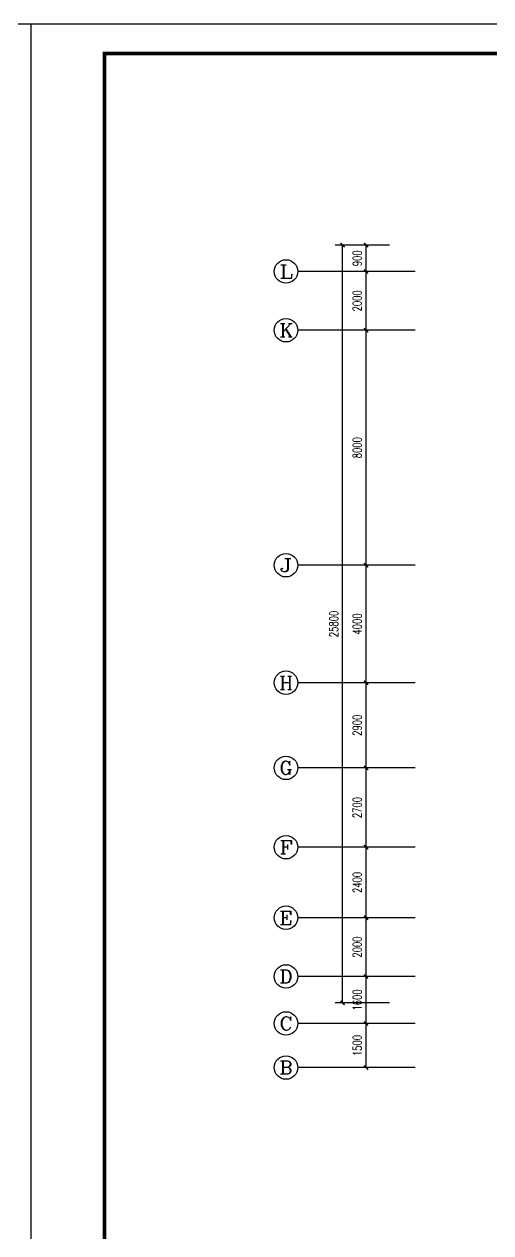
# Model space of a CAD drawing. Extents: x 190999 to 918899, y -200814 to 215286.
# Drawn here: x 428562 to 444464, y -53460 to -12314 of the extents above; entities that cross this region are included whole.
import ezdxf
from ezdxf.enums import TextEntityAlignment as Align

# ---------------------------------------------------------------- set-up
doc = ezdxf.new("R2010")
doc.units = 0
doc.header["$LTSCALE"] = 1000
doc.header["$MEASUREMENT"] = 0
doc.layers.get('Defpoints').update_dxf_attribs({"color": 1})
for name, color, linetype in [('AXIS', 3, 'Continuous'), ('AXIS_TEXT', 7, 'Continuous'), ('图框', 189, 'Continuous')]:
    doc.layers.add(name, color=color, linetype=linetype)
doc.styles.add('_TCH_AXIS', font='COMPLEX', dxfattribs={"bigfont": 'GBCBIG'})
doc.styles.add('COMPLEX', font='COMPLEX')
doc.styles.add('DIM_FONT', font='SIMPLEX', dxfattribs={"width": 0.7, "bigfont": 'GBCBIG'})
doc.dimstyles.new('DIMN', dxfattribs={"dimtxt": 300, "dimasz": 100, "dimexe": 250, "dimexo": 300, "dimgap": 150, "dimtad": 1, "dimdec": 0, "dimzin": 0, "dimdsep": 46, "dimtxsty": 'DIM_FONT', "dimblk": 'ARCHTICK', "dimcen": 0.09, "dimclrt": 7, "dimazin": 2, "dimtfac": 1, "dimtdec": 0, "dimtix": 1, "dimtmove": 2, "dimatfit": 3, "dimfxl": 0, "dimtolj": 1, "dimtzin": 0, "dimarcsym": 0})

# ---------------------------------------------------------------- blocks, each defined once
blk = doc.blocks.new('TJAD_TK_A0')
at = {"layer": '图框'}
for p, q in [((2162, 399.3), (973, 399.3)), ((973, -441.7), (973, 399.3)), ((2162, -441.7), (2162, 399.3))]:
    blk.add_line(p, q, dxfattribs=at)
at = {"layer": '图框', "const_width": 1.2}
blk.add_lwpolyline([(2152, -431.7), (2152, 389.3), (998, 389.3), (998, -431.7)], close=True, dxfattribs=at)
blk = doc.blocks.new('_ArchTick')
at = {"const_width": 0.5}
blk.add_lwpolyline([(-0.7, -0.7), (0.7, 0.7)], dxfattribs=at)
blk = doc.blocks.new('*D1678')
at = {"layer": 'AXIS', "color": 0, "lineweight": -2}
for p, q in [((441006, -19833), (439962, -19833)), ((440212, -20733), (440212, -19833)), ((441006, -20733), (439962, -20733))]:
    blk.add_line(p, q, dxfattribs=at)
at = {"layer": 'Defpoints', "color": 0}
for p in [(440212, -19833), (441306, -19833), (441306, -20733)]:
    blk.add_point(p, dxfattribs=at)
at = {"layer": 'AXIS', "color": 0, "lineweight": -2, "xscale": 100, "yscale": 100, "zscale": 100}
for p, rotation in [((440212, -19833), 90), ((440212, -20733), 270)]:
    blk.add_blockref('_ArchTick', p, dxfattribs=dict(at, rotation=rotation))
at = {"layer": 'AXIS', "color": 7, "insert": (439912, -20283), "char_height": 300, "attachment_point": 5, "rotation": 90, "style": 'DIM_FONT'}
blk.add_mtext('\\A1;900', dxfattribs=at)
blk = doc.blocks.new('*D1679')
at = {"layer": 'AXIS', "color": 0, "lineweight": -2}
for p, q in [((441006, -20733), (439962, -20733)), ((440212, -22733), (440212, -20733)), ((441006, -22733), (439962, -22733))]:
    blk.add_line(p, q, dxfattribs=at)
at = {"layer": 'Defpoints', "color": 0}
for p in [(440212, -20733), (441306, -20733), (441306, -22733)]:
    blk.add_point(p, dxfattribs=at)
at = {"layer": 'AXIS', "color": 0, "lineweight": -2, "xscale": 100, "yscale": 100, "zscale": 100}
for p, rotation in [((440212, -20733), 90), ((440212, -22733), 270)]:
    blk.add_blockref('_ArchTick', p, dxfattribs=dict(at, rotation=rotation))
at = {"layer": 'AXIS', "color": 7, "insert": (439912, -21733), "char_height": 300, "attachment_point": 5, "rotation": 90, "style": 'DIM_FONT'}
blk.add_mtext('\\A1;2000', dxfattribs=at)
blk = doc.blocks.new('*D1680')
at = {"layer": 'AXIS', "color": 0, "lineweight": -2}
for p, q in [((441006, -22733), (439962, -22733)), ((440212, -30733), (440212, -22733)), ((441006, -30733), (439962, -30733))]:
    blk.add_line(p, q, dxfattribs=at)
at = {"layer": 'Defpoints', "color": 0}
for p in [(440212, -22733), (441306, -22733), (441306, -30733)]:
    blk.add_point(p, dxfattribs=at)
at = {"layer": 'AXIS', "color": 0, "lineweight": -2, "xscale": 100, "yscale": 100, "zscale": 100}
for p, rotation in [((440212, -22733), 90), ((440212, -30733), 270)]:
    blk.add_blockref('_ArchTick', p, dxfattribs=dict(at, rotation=rotation))
at = {"layer": 'AXIS', "color": 7, "insert": (439912, -26733), "char_height": 300, "attachment_point": 5, "rotation": 90, "style": 'DIM_FONT'}
blk.add_mtext('\\A1;8000', dxfattribs=at)
blk = doc.blocks.new('*D1681')
at = {"layer": 'AXIS', "color": 0, "lineweight": -2}
for p, q in [((441006, -30733), (439962, -30733)), ((440212, -34733), (440212, -30733)), ((441006, -34733), (439962, -34733))]:
    blk.add_line(p, q, dxfattribs=at)
at = {"layer": 'Defpoints', "color": 0}
for p in [(440212, -30733), (441306, -30733), (441306, -34733)]:
    blk.add_point(p, dxfattribs=at)
at = {"layer": 'AXIS', "color": 0, "lineweight": -2, "xscale": 100, "yscale": 100, "zscale": 100}
for p, rotation in [((440212, -30733), 90), ((440212, -34733), 270)]:
    blk.add_blockref('_ArchTick', p, dxfattribs=dict(at, rotation=rotation))
at = {"layer": 'AXIS', "color": 7, "insert": (439912, -32733), "char_height": 300, "attachment_point": 5, "rotation": 90, "style": 'DIM_FONT'}
blk.add_mtext('\\A1;4000', dxfattribs=at)
blk = doc.blocks.new('*D1682')
at = {"layer": 'AXIS', "color": 0, "lineweight": -2}
for p, q in [((441006, -34733), (439962, -34733)), ((440212, -37633), (440212, -34733)), ((441006, -37633), (439962, -37633))]:
    blk.add_line(p, q, dxfattribs=at)
at = {"layer": 'Defpoints', "color": 0}
for p in [(440212, -34733), (441306, -34733), (441306, -37633)]:
    blk.add_point(p, dxfattribs=at)
at = {"layer": 'AXIS', "color": 0, "lineweight": -2, "xscale": 100, "yscale": 100, "zscale": 100}
for p, rotation in [((440212, -34733), 90), ((440212, -37633), 270)]:
    blk.add_blockref('_ArchTick', p, dxfattribs=dict(at, rotation=rotation))
at = {"layer": 'AXIS', "color": 7, "insert": (439912, -36183), "char_height": 300, "attachment_point": 5, "rotation": 90, "style": 'DIM_FONT'}
blk.add_mtext('\\A1;2900', dxfattribs=at)
blk = doc.blocks.new('*D1683')
at = {"layer": 'AXIS', "color": 0, "lineweight": -2}
for p, q in [((441006, -37633), (439962, -37633)), ((440212, -40333), (440212, -37633)), ((441006, -40333), (439962, -40333))]:
    blk.add_line(p, q, dxfattribs=at)
at = {"layer": 'Defpoints', "color": 0}
for p in [(440212, -37633), (441306, -37633), (441306, -40333)]:
    blk.add_point(p, dxfattribs=at)
at = {"layer": 'AXIS', "color": 0, "lineweight": -2, "xscale": 100, "yscale": 100, "zscale": 100}
for p, rotation in [((440212, -37633), 90), ((440212, -40333), 270)]:
    blk.add_blockref('_ArchTick', p, dxfattribs=dict(at, rotation=rotation))
at = {"layer": 'AXIS', "color": 7, "insert": (439912, -38983), "char_height": 300, "attachment_point": 5, "rotation": 90, "style": 'DIM_FONT'}
blk.add_mtext('\\A1;2700', dxfattribs=at)
blk = doc.blocks.new('*D1684')
at = {"layer": 'AXIS', "color": 0, "lineweight": -2}
for p, q in [((441006, -40333), (439962, -40333)), ((440212, -42733), (440212, -40333)), ((441006, -42733), (439962, -42733))]:
    blk.add_line(p, q, dxfattribs=at)
at = {"layer": 'Defpoints', "color": 0}
for p in [(440212, -40333), (441306, -40333), (441306, -42733)]:
    blk.add_point(p, dxfattribs=at)
at = {"layer": 'AXIS', "color": 0, "lineweight": -2, "xscale": 100, "yscale": 100, "zscale": 100}
for p, rotation in [((440212, -40333), 90), ((440212, -42733), 270)]:
    blk.add_blockref('_ArchTick', p, dxfattribs=dict(at, rotation=rotation))
at = {"layer": 'AXIS', "color": 7, "insert": (439912, -41533), "char_height": 300, "attachment_point": 5, "rotation": 90, "style": 'DIM_FONT'}
blk.add_mtext('\\A1;2400', dxfattribs=at)
blk = doc.blocks.new('*D1685')
at = {"layer": 'AXIS', "color": 0, "lineweight": -2}
for p, q in [((441006, -42733), (439962, -42733)), ((440212, -44733), (440212, -42733)), ((441006, -44733), (439962, -44733))]:
    blk.add_line(p, q, dxfattribs=at)
at = {"layer": 'Defpoints', "color": 0}
for p in [(440212, -42733), (441306, -42733), (441306, -44733)]:
    blk.add_point(p, dxfattribs=at)
at = {"layer": 'AXIS', "color": 0, "lineweight": -2, "xscale": 100, "yscale": 100, "zscale": 100}
for p, rotation in [((440212, -42733), 90), ((440212, -44733), 270)]:
    blk.add_blockref('_ArchTick', p, dxfattribs=dict(at, rotation=rotation))
at = {"layer": 'AXIS', "color": 7, "insert": (439912, -43733), "char_height": 300, "attachment_point": 5, "rotation": 90, "style": 'DIM_FONT'}
blk.add_mtext('\\A1;2000', dxfattribs=at)
blk = doc.blocks.new('*D1686')
at = {"layer": 'AXIS', "color": 0, "lineweight": -2}
for p, q in [((441006, -44733), (439962, -44733)), ((440212, -46333), (440212, -44733)), ((441006, -46333), (439962, -46333))]:
    blk.add_line(p, q, dxfattribs=at)
at = {"layer": 'Defpoints', "color": 0}
for p in [(440212, -44733), (441306, -44733), (441306, -46333)]:
    blk.add_point(p, dxfattribs=at)
at = {"layer": 'AXIS', "color": 0, "lineweight": -2, "xscale": 100, "yscale": 100, "zscale": 100}
for p, rotation in [((440212, -44733), 90), ((440212, -46333), 270)]:
    blk.add_blockref('_ArchTick', p, dxfattribs=dict(at, rotation=rotation))
at = {"layer": 'AXIS', "color": 7, "insert": (439912, -45533), "char_height": 300, "attachment_point": 5, "rotation": 90, "style": 'DIM_FONT'}
blk.add_mtext('\\A1;1600', dxfattribs=at)
blk = doc.blocks.new('*D1687')
at = {"layer": 'AXIS', "color": 0, "lineweight": -2}
for p, q in [((441006, -46333), (439962, -46333)), ((440212, -47833), (440212, -46333)), ((441006, -47833), (439962, -47833))]:
    blk.add_line(p, q, dxfattribs=at)
at = {"layer": 'Defpoints', "color": 0}
for p in [(440212, -46333), (441306, -46333), (441306, -47833)]:
    blk.add_point(p, dxfattribs=at)
at = {"layer": 'AXIS', "color": 0, "lineweight": -2, "xscale": 100, "yscale": 100, "zscale": 100}
for p, rotation in [((440212, -46333), 90), ((440212, -47833), 270)]:
    blk.add_blockref('_ArchTick', p, dxfattribs=dict(at, rotation=rotation))
at = {"layer": 'AXIS', "color": 7, "insert": (439912, -47083), "char_height": 300, "attachment_point": 5, "rotation": 90, "style": 'DIM_FONT'}
blk.add_mtext('\\A1;1500', dxfattribs=at)
blk = doc.blocks.new('*D1688')
at = {"layer": 'AXIS', "color": 0, "lineweight": -2}
for p, q in [((441006, -19833), (439162, -19833)), ((439412, -45633), (439412, -19833)), ((441006, -45633), (439162, -45633))]:
    blk.add_line(p, q, dxfattribs=at)
at = {"layer": 'Defpoints', "color": 0}
for p in [(439412, -19833), (441306, -19833), (441306, -45633)]:
    blk.add_point(p, dxfattribs=at)
at = {"layer": 'AXIS', "color": 0, "lineweight": -2, "xscale": 100, "yscale": 100, "zscale": 100}
for p, rotation in [((439412, -19833), 90), ((439412, -45633), 270)]:
    blk.add_blockref('_ArchTick', p, dxfattribs=dict(at, rotation=rotation))
at = {"layer": 'AXIS', "color": 7, "insert": (439112, -32733), "char_height": 300, "attachment_point": 5, "rotation": 90, "style": 'DIM_FONT'}
blk.add_mtext('\\A1;25800', dxfattribs=at)
blk = doc.blocks.new('_AXISO')
blk.add_circle((0, 0), 0.5)
at = {"layer": 'AXIS_TEXT', "style": 'COMPLEX', "width": 1.041667}
blk.add_attdef('A', text='', height=0.56, dxfattribs=at).set_placement((-0.25, -0.28), (0.25, -0.28), align=Align.FIT)

msp = doc.modelspace()

# ---------------------------------------------------------------- linework, layer by layer
at = {"layer": 'AXIS'}
for p, q in [((441884.6, -20732.6), (437884.6, -20732.6)), ((441884.6, -22732.6), (437884.6, -22732.6)), ((441884.6, -30732.6), (437884.6, -30732.6)), ((441884.6, -34732.6), (437884.6, -34732.6)), ((441884.6, -37632.6), (437884.6, -37632.6)), ((441884.6, -40332.6), (437884.6, -40332.6)), ((441884.6, -42732.6), (437884.6, -42732.6)), ((441884.6, -44732.6), (437884.6, -44732.6)), ((441884.6, -46332.6), (437884.6, -46332.6)), ((441884.6, -47832.6), (437884.6, -47832.6))]:
    msp.add_line(p, q, dxfattribs=at)

# ---------------------------------------------------------------- block references
ref = msp.add_blockref('_AXISO', (437484.6, -20732.6), dxfattribs=dict(at, xscale=800, yscale=800, zscale=800))
ref.add_attrib('A', 'L', dxfattribs={"layer": 'AXIS_TEXT', "height": 452.5, "style": '_TCH_AXIS', "width": 1.4}).set_placement((437258.3, -20958.9), (437710.9, -20958.9), align=Align.FIT)
ref = msp.add_blockref('_AXISO', (437484.6, -22732.6), dxfattribs=dict(at, xscale=800, yscale=800, zscale=800))
ref.add_attrib('A', 'K', dxfattribs={"layer": 'AXIS_TEXT', "height": 452.5, "style": '_TCH_AXIS', "width": 1.105263}).set_placement((437258.3, -22958.9), (437710.9, -22958.9), align=Align.FIT)
ref = msp.add_blockref('_AXISO', (437484.6, -30732.6), dxfattribs=dict(at, xscale=800, yscale=800, zscale=800))
ref.add_attrib('A', 'J', dxfattribs={"layer": 'AXIS_TEXT', "height": 452.5, "style": '_TCH_AXIS', "width": 1.909091}).set_placement((437258.3, -30958.9), (437710.9, -30958.9), align=Align.FIT)
ref = msp.add_blockref('_AXISO', (437484.6, -34732.6), dxfattribs=dict(at, xscale=800, yscale=800, zscale=800))
ref.add_attrib('A', 'H', dxfattribs={"layer": 'AXIS_TEXT', "height": 452.5, "style": '_TCH_AXIS', "width": 1.05}).set_placement((437258.3, -34958.9), (437710.9, -34958.9), align=Align.FIT)
ref = msp.add_blockref('_AXISO', (437484.6, -37632.6), dxfattribs=dict(at, xscale=800, yscale=800, zscale=800))
ref.add_attrib('A', 'G', dxfattribs={"layer": 'AXIS_TEXT', "height": 452.5, "style": '_TCH_AXIS', "width": 1.166667}).set_placement((437258.3, -37858.9), (437710.9, -37858.9), align=Align.FIT)
ref = msp.add_blockref('_AXISO', (437484.6, -40332.6), dxfattribs=dict(at, xscale=800, yscale=800, zscale=800))
ref.add_attrib('A', 'F', dxfattribs={"layer": 'AXIS_TEXT', "height": 452.5, "style": '_TCH_AXIS', "width": 1.3125}).set_placement((437258.3, -40558.9), (437710.9, -40558.9), align=Align.FIT)
ref = msp.add_blockref('_AXISO', (437484.6, -42732.6), dxfattribs=dict(at, xscale=800, yscale=800, zscale=800))
ref.add_attrib('A', 'E', dxfattribs={"layer": 'AXIS_TEXT', "height": 452.5, "style": '_TCH_AXIS', "width": 1.3125}).set_placement((437258.3, -42958.9), (437710.9, -42958.9), align=Align.FIT)
ref = msp.add_blockref('_AXISO', (437484.6, -44732.6), dxfattribs=dict(at, xscale=800, yscale=800, zscale=800))
ref.add_attrib('A', 'D', dxfattribs={"layer": 'AXIS_TEXT', "height": 452.5, "style": '_TCH_AXIS', "width": 1.235294}).set_placement((437258.3, -44958.9), (437710.9, -44958.9), align=Align.FIT)
ref = msp.add_blockref('_AXISO', (437484.6, -46332.6), dxfattribs=dict(at, xscale=800, yscale=800, zscale=800))
ref.add_attrib('A', 'C', dxfattribs={"layer": 'AXIS_TEXT', "height": 452.5, "style": '_TCH_AXIS', "width": 1.4}).set_placement((437258.3, -46558.9), (437710.9, -46558.9), align=Align.FIT)
ref = msp.add_blockref('_AXISO', (437484.6, -47832.6), dxfattribs=dict(at, xscale=800, yscale=800, zscale=800))
ref.add_attrib('A', 'B', dxfattribs={"layer": 'AXIS_TEXT', "height": 452.5, "style": '_TCH_AXIS', "width": 1.235294}).set_placement((437258.3, -48058.9), (437710.9, -48058.9), align=Align.FIT)
at = {"layer": '图框', "xscale": 100, "yscale": 100, "zscale": 100}
for p in [(212598.6, -52243.2), (331498.6, -52243.2)]:
    msp.add_blockref('TJAD_TK_A0', p, dxfattribs=at)

# ---------------------------------------------------------------- dimensions: what is measured, and where the dimension line sits
at = {"layer": 'AXIS'}
for p1, p2, distance, picture, middle in [((441306.1, -45632.6), (441306.1, -19832.6), 1894.4, '*D1688', (439111.6, -32732.6)), ((441306.1, -20732.6), (441306.1, -19832.6), 1094.4, '*D1678', (439911.6, -20282.6)), ((441306.1, -22732.6), (441306.1, -20732.6), 1094.4, '*D1679', (439911.6, -21732.6)), ((441306.1, -30732.6), (441306.1, -22732.6), 1094.4, '*D1680', (439911.6, -26732.6)), ((441306.1, -34732.6), (441306.1, -30732.6), 1094.4, '*D1681', (439911.6, -32732.6)), ((441306.1, -37632.6), (441306.1, -34732.6), 1094.4, '*D1682', (439911.6, -36182.6)), ((441306.1, -40332.6), (441306.1, -37632.6), 1094.4, '*D1683', (439911.6, -38982.6)), ((441306.1, -42732.6), (441306.1, -40332.6), 1094.4, '*D1684', (439911.6, -41532.6)), ((441306.1, -44732.6), (441306.1, -42732.6), 1094.4, '*D1685', (439911.6, -43732.6)), ((441306.1, -46332.6), (441306.1, -44732.6), 1094.4, '*D1686', (439911.6, -45532.6)), ((441306.1, -47832.6), (441306.1, -46332.6), 1094.4, '*D1687', (439911.6, -47082.6))]:
    dim = msp.add_aligned_dim(p1=p1, p2=p2, distance=distance, dimstyle='DIMN', dxfattribs=at)
    dim.commit()
    dim.dimension.update_dxf_attribs({"geometry": picture, "text_midpoint": middle})

doc.saveas('drawing.dxf')
